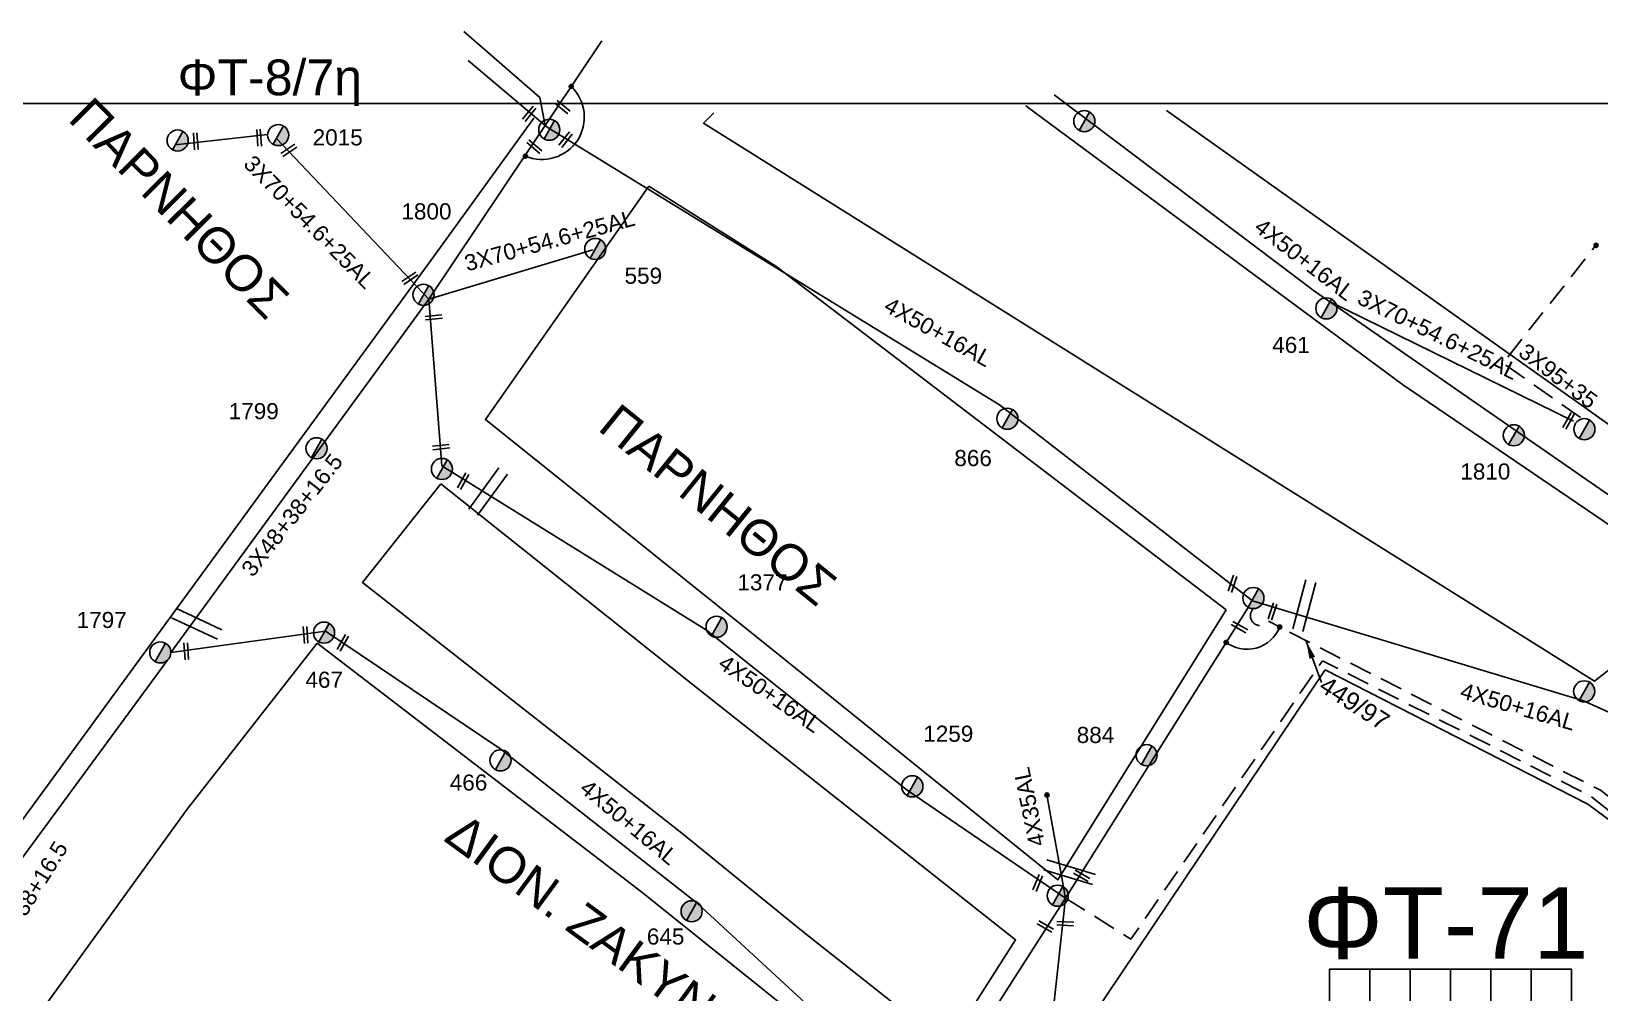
# Model space of a CAD drawing. Header units: millimetres. Extents: x 938 to 3112, y 793 to 1825.
# Drawn here: x 2403.6 to 2578.7, y 1708.6 to 1816 of the extents above; entities that cross this region are included whole.
import ezdxf
from ezdxf.enums import TextEntityAlignment as Align

# ---------------------------------------------------------------- set-up
doc = ezdxf.new("R2010")
doc.units = ezdxf.units.MM
doc.linetypes.add('DASHED', pattern=[19.05, 12.7, -6.35])
for name, color, linetype in [('Ασφαλειοκιβώτια Χ.Τ 6 αναχωρήσεων', 7, 'Continuous'), ('Γέφυρες Εναερίου Δικτύου', 7, 'Continuous'), ('Γυμνά εναέρια ΧΤ (3Φ)   4x35AL', 7, 'Continuous'), ('Γυμνά εναέρια ΧΤ και ΦΟΠ (3Φ)   4x50+16AL', 7, 'Continuous'), ('Επιγραφές - Σχήματα', 7, 'Continuous'), ('Καλώδια ΧΤ   3x150+50CU', 7, 'DASHED'), ('Καλώδια ΧΤ   3x48+38+16.5', 7, 'DASHED'), ('Καλώδια ΧΤ   3x48+38CU', 7, 'DASHED'), ('Καλώδια ΧΤ   3x95+35CU', 7, 'DASHED'), ('Μηχανική τομή', 7, 'Continuous'), ('Στύλος Ξύλινος', 7, 'Continuous'), ('Στύλος Ξύλινος @ 1', 7, 'Continuous'), ('Στύλος ΦΜ', 7, 'Continuous'), ('Στύλος ΦΜ @ 1', 7, 'Continuous'), ('Συνδέσεις', 7, 'Continuous'), ('Συνεστραμμένα ΧΤ   3x70+54.6+25AL', 7, 'SYN_LINE'), ('Τομή', 7, 'Continuous'), ('Υπόβαθρο ΔΕΗ', 7, 'Continuous')]:
    doc.layers.add(name, color=color, linetype=linetype)
doc.styles.get("Standard").update_dxf_attribs({"font": 'arial.ttf'})
doc.linetypes.add('SYN_LINE', pattern='A,0.5,-0.0001,["/\\/\\/\\/",Standard,S=0.1,R=0,X=0,Y=-0.05],-0.25', length=0.7501)
doc.dimstyles.new('ISO-25', dxfattribs={"dimtxt": 2.5, "dimasz": 2.5, "dimexe": 1.25, "dimexo": 0.625, "dimtad": 1, "dimtxsty": 'Standard', "dimcen": 2.5, "dimaunit": 2, "dimazin": 0, "dimtfac": 1, "dimtmove": 0, "dimatfit": 3, "dimfxl": 1, "dimarcsym": 0})

# ---------------------------------------------------------------- blocks, each defined once
blk = doc.blocks.new('ΑΣΦΑΛΕΙΟΚΙΒΩΤΙΟ ΥΠΟΣΤΑΘΜΟΥ 6 ΑΝΑΧΩΡΗΣΕΩΝ')
at = {"layer": 'Ασφαλειοκιβώτια Χ.Τ 6 αναχωρήσεων', "ltscale": 40}
for p, q in [((-23.91, 27), (23.91, 27)), ((-9.83, 27), (-9.83, -27)), ((9.83, 27), (9.83, -27)), ((-23.91, 18), (23.91, 18)), ((-23.91, 9), (23.91, 9)), ((-23.91, 0), (23.91, 0)), ((-23.91, -9), (23.91, -9)), ((-23.91, -18), (23.91, -18))]:
    blk.add_line(p, q, dxfattribs=at)
at = {"layer": 'Ασφαλειοκιβώτια Χ.Τ 6 αναχωρήσεων'}
blk.add_lwpolyline([(-23.91, -27), (23.91, -27), (23.91, 27), (-23.91, 27)], close=True, dxfattribs=at)
for s, p in [('1', (-17.75, 23.52)), ('2', (-17.93, 14.66)), ('3', (-17.79, 6.15)), ('4', (-17.11, -3.79)), ('5', (-17.96, -12.42)), ('6', (-18.44, -21.55))]:
    blk.add_text(s, height=3.6, rotation=270, dxfattribs=at).set_placement(p)
at = {"layer": 'Ασφαλειοκιβώτια Χ.Τ 6 αναχωρήσεων', "ltscale": 40}
for tag, height, p in [('ΟΝΟΜΑ', 5, (-0.27, 31.68)), ('ΚΕΙΜΕΝΟ 1', 2, (16.95, 22.41)), ('ΚΕΙΜΕΝΟ 2', 2, (16.95, 13.71)), ('ΚΕΙΜΕΝΟ 3', 2, (16.95, 4.31)), ('ΚΕΙΜΕΝΟ 4', 2, (16.95, -4.67)), ('ΚΕΙΜΕΝΟ 5', 2, (16.95, -13.51)), ('ΚΕΙΜΕΝΟ 6', 2, (16.95, -22.43)), ('ΣΧ', 2, (-0.21, -29.21))]:
    blk.add_attdef(tag, text='', height=height, dxfattribs=at).set_placement(p, align=Align.MIDDLE_CENTER)
blk = doc.blocks.new('ΥΠΑΡΧΩΝ ΤΣΙΜΕΝΤΕΝΙΟΣ ΣΤΥΛΟΣ')
at = {"layer": 'Στύλος ΦΜ'}
blk.add_hatch(color=256, dxfattribs=at).paths.add_polyline_path([(-1.29, -2.28, 0.574793), (2.62, 0, 0.268822), (1.3, 2.27)])
blk.add_line((-1.29, -2.28), (1.3, 2.27), dxfattribs=at)
blk.add_circle((0, 0), 2.62, dxfattribs=at)
at = {"layer": 'Στύλος ΦΜ', "flags": 4}
for tag, p in [('ΑΡΙΘΜΟΣ', (-4.68, 8.05)), ('ΤΥΠΟΣ', (-4.91, 3.03))]:
    blk.add_attdef(tag, p, '', height=4, dxfattribs=at)
blk = doc.blocks.new('ΤΟΜΗ')
at = {"layer": 'Τομή', "ltscale": 40}
for p, q in [((-5.68, 0), (5.68, 0)), ((5.68, -2.33), (-5.68, -2.33))]:
    blk.add_line(p, q, dxfattribs=at)
blk = doc.blocks.new('ΥΠΑΡΧΩΝ ΞΥΛΙΝΟΣ ΣΤΥΛΟΣ')
at = {"layer": 'Στύλος Ξύλινος'}
h = blk.add_hatch(color=7, dxfattribs=at)
h.paths.add_polyline_path([(-2.62, 0, 0.270008), (-1.29, -2.28), (1.3, 2.27, 0.576266)])
h.paths.add_polyline_path([(-1.29, -2.28, 0.574793), (2.62, 0, 0.268822), (1.3, 2.27)])
at = {"layer": 'Στύλος Ξύλινος', "color": 7}
blk.add_line((-1.29, -2.28), (1.3, 2.27), dxfattribs=at)
blk.add_circle((0, 0), 2.62, dxfattribs=at)
at = {"layer": 'Στύλος Ξύλινος', "flags": 4}
for tag, p in [('ΑΡΙΘΜΟΣ', (-4.91, 8.6)), ('ΤΥΠΟΣ', (-4.85, 3.39))]:
    blk.add_attdef(tag, p, '', height=4, dxfattribs=at)
blk = doc.blocks.new('ΜΗΧΑΝΙΚΗ ΤΟΜΗ')
at = {"layer": 'Μηχανική τομή', "ltscale": 40}
for p, q in [((-1.89, 0.78), (1.89, 0.78)), ((1.89, 0), (-1.89, 0))]:
    blk.add_line(p, q, dxfattribs=at)
blk = doc.blocks.new('_ΣΥΝΔΕΣΗ')
at = {"layer": 'Συνδέσεις', "linetype": 'SYN_LINE', "ltscale": 40}
blk.add_hatch(color=256, dxfattribs=at).paths.add_polyline_path([(0.5, -0.01, 1), (-0.5, -0.01, 1)])
at = {"layer": 'Συνδέσεις'}
blk.add_circle((0, -0.01), 0.5, dxfattribs=at)

msp = doc.modelspace()

# ---------------------------------------------------------------- linework, layer by layer
at = {"layer": 'Γέφυρες Εναερίου Δικτύου', "color": 133, "flags": 128}
msp.add_lwpolyline([(2447.98, 1786.12), (2449.43, 1767.48)], dxfattribs=at)
at = {"layer": 'Γέφυρες Εναερίου Δικτύου', "color": 85, "flags": 128}
msp.add_lwpolyline([(2516.96, 1699.79), (2519.08, 1719.18)], dxfattribs=at)
at = {"layer": 'Γυμνά εναέρια ΧΤ (3Φ)   4x35AL', "color": 6, "linetype": 'SYN_LINE', "ltscale": 10, "flags": 128}
msp.add_lwpolyline([(2519.08, 1719.18), (2517.01, 1730.72)], dxfattribs=at)
at = {"layer": 'Γυμνά εναέρια ΧΤ και ΦΟΠ (3Φ)   4x50+16AL', "color": 151}
for p, q in [((2419.15, 1746.63), (2436.44, 1749.02)), ((2436.44, 1749.02), (2455.9, 1735.89)), ((2455.9, 1735.89), (2477.94, 1718.61)), ((2477.94, 1718.61), (2503.59, 1694.99))]:
    msp.add_line(p, q, dxfattribs=at)
at = {"layer": 'Γυμνά εναέρια ΧΤ και ΦΟΠ (3Φ)   4x50+16AL', "color": 173, "flags": 128}
msp.add_lwpolyline([(2609.11, 1751.68), (2591.6, 1756.01), (2546.89, 1786.99), (2517.82, 1808.94)], dxfattribs=at)
at = {"layer": 'Γυμνά εναέρια ΧΤ και ΦΟΠ (3Φ)   4x50+16AL', "color": 30, "flags": 128}
msp.add_lwpolyline([(2539.96, 1752.41), (2511.71, 1774.31), (2461.17, 1805.32)], dxfattribs=at)
at = {"layer": 'Γυμνά εναέρια ΧΤ και ΦΟΠ (3Φ)   4x50+16AL', "color": 6, "flags": 128}
for points in [[(2449.43, 1767.48), (2479, 1749.13), (2501.38, 1731.24), (2519.08, 1719.18)], [(2479.58, 1659.34), (2503.59, 1694.99), (2519.08, 1719.18), (2539.47, 1751.67)]]:
    msp.add_lwpolyline(points, dxfattribs=at)
at = {"layer": 'Γυμνά εναέρια ΧΤ και ΦΟΠ (3Φ)   4x50+16AL', "color": 2, "flags": 128}
msp.add_lwpolyline([(2589.06, 1735.79), (2576.94, 1741.24), (2539.96, 1752.41)], dxfattribs=at)
at = {"layer": 'Επιγραφές - Σχήματα'}
msp.add_lwpolyline([(974.02, 1807.96), (2963.81, 1807.96), (2963.81, 804.4), (974.02, 804.4)], close=True, dxfattribs=at)
at = {"layer": 'Επιγραφές - Σχήματα', "linetype": 'Continuous', "ltscale": 0.2}
for centre, radius, start, end in [((2460.61, 1806.45), 4.73, 247.0033, 46.4545), ((2539.35, 1750.91), 3.92, 231.3366, 339.0745)]:
    msp.add_arc(centre, radius, start, end, dxfattribs=at)
at = {"layer": 'Καλώδια ΧΤ   3x150+50CU', "color": 6, "linetype": 'DASHED', "ltscale": 0.2, "flags": 128}
msp.add_lwpolyline([(2605.97, 1720.51), (2600.72, 1714.18), (2578.81, 1731.25), (2547.37, 1747.23), (2541.75, 1750.12)], dxfattribs=at)
at = {"layer": 'Καλώδια ΧΤ   3x150+50CU', "color": 85, "linetype": 'DASHED', "ltscale": 0.2, "flags": 128}
msp.add_lwpolyline([(2519.08, 1719.18), (2526.38, 1714.61), (2547.78, 1745.7), (2577.69, 1730.61), (2601.17, 1711.95), (2607.17, 1719.51)], dxfattribs=at)
at = {"layer": 'Καλώδια ΧΤ   3x150+50CU', "color": 6, "linetype": 'DASHED', "ltscale": 0.2}
msp.add_arc((2540.84, 1750.75), 1.11, 134.5261, 325.7034, dxfattribs=at)
at = {"layer": 'Καλώδια ΧΤ   3x48+38+16.5', "color": 133, "linetype": 'Continuous', "flags": 128}
msp.add_lwpolyline([(2419.15, 1746.63), (2447.98, 1786.12), (2467.28, 1814.97)], dxfattribs=at)
at = {"layer": 'Καλώδια ΧΤ   3x48+38CU', "color": 151, "linetype": 'Continuous', "ltscale": 0.2}
msp.add_line((2370.91, 1680.61), (2418.8, 1745.79), dxfattribs=at)
at = {"layer": 'Καλώδια ΧΤ   3x95+35CU', "color": 173, "linetype": 'DASHED', "ltscale": 0.2, "flags": 128}
msp.add_lwpolyline([(2576.58, 1772.9), (2567.93, 1778.97), (2578.33, 1792.13)], dxfattribs=at)
at = {"layer": 'Συνεστραμμένα ΧΤ   3x70+54.6+25AL', "color": 7, "linetype": 'SYN_LINE', "ltscale": 10}
msp.add_line((2460.35, 1808.66), (2460.95, 1805.51), dxfattribs=at)
at = {"layer": 'Συνεστραμμένα ΧΤ   3x70+54.6+25AL', "color": 7, "linetype": 'SYN_LINE', "ltscale": 10, "flags": 128}
msp.add_lwpolyline([(2460.35, 1808.66), (2451.87, 1816.03)], dxfattribs=at)
at = {"layer": 'Συνεστραμμένα ΧΤ   3x70+54.6+25AL', "color": 30, "linetype": 'SYN_LINE', "ltscale": 15, "flags": 128}
msp.add_lwpolyline([(2461.17, 1805.32), (2452.38, 1812.77)], dxfattribs=at)
at = {"layer": 'Συνεστραμμένα ΧΤ   3x70+54.6+25AL', "color": 133, "linetype": 'SYN_LINE', "ltscale": 10, "flags": 128}
msp.add_lwpolyline([(2429.97, 1804.49), (2419.65, 1803.34)], dxfattribs=at)
at = {"layer": 'Συνεστραμμένα ΧΤ   3x70+54.6+25AL', "color": 133, "linetype": 'SYN_LINE', "ltscale": 20, "flags": 128}
for points in [[(2447.98, 1786.12), (2430.94, 1804.08)], [(2447.98, 1786.12), (2466.27, 1791.62)]]:
    msp.add_lwpolyline(points, dxfattribs=at)
at = {"layer": 'Συνεστραμμένα ΧΤ   3x70+54.6+25AL', "color": 173, "ltscale": 20, "flags": 128}
msp.add_lwpolyline([(2548.43, 1785.92), (2575.83, 1772.49)], dxfattribs=at)
at = {"layer": 'Υπόβαθρο ΔΕΗ', "flags": 128}
for points in [[(2479.82, 1806.93), (2478.65, 1805.77), (2578.14, 1743.44), (2590.85, 1753.38), (2556.7, 1776.57), (2514.65, 1807.7)], [(2479.82, 1806.93), (2478.65, 1805.77), (2578.14, 1743.44), (2590.85, 1753.38), (2556.7, 1776.57), (2514.65, 1807.7)], [(2530.34, 1807.2), (2598.79, 1758.6), (2651.84, 1793.33), (2641.96, 1809.08)], [(2530.34, 1807.2), (2598.79, 1758.6), (2651.84, 1793.33), (2641.96, 1809.08)], [(2343.04, 1806.18), (2291.75, 1734.7), (2370.23, 1681.81), (2398.49, 1722.38), (2448.5, 1790.84), (2459.7, 1806.35)], [(2343.04, 1806.18), (2291.75, 1734.7), (2370.23, 1681.81), (2398.49, 1722.38), (2448.5, 1790.84), (2459.7, 1806.35)], [(2472.56, 1798.73), (2454.3, 1772.65), (2487.78, 1745.8), (2518.23, 1721.24), (2537.01, 1751.39), (2486.74, 1789.78), (2472.56, 1798.73)], [(2472.56, 1798.73), (2454.3, 1772.65), (2487.78, 1745.8), (2518.23, 1721.24), (2537.01, 1751.39), (2486.74, 1789.78), (2472.56, 1798.73)], [(2435.5, 1747.69), (2471.77, 1719.85), (2501.69, 1695.83), (2481.94, 1666.07), (2460.29, 1630.79), (2448.9, 1629.92), (2381.93, 1675.12), (2420.98, 1729.12), (2435.5, 1747.69)], [(2435.5, 1747.69), (2471.77, 1719.85), (2501.69, 1695.83), (2481.94, 1666.07), (2460.29, 1630.79), (2448.9, 1629.92), (2381.93, 1675.12), (2420.98, 1729.12), (2435.5, 1747.69)]]:
    msp.add_lwpolyline(points, dxfattribs=at)
for points in [[(2449.33, 1765.49), (2440.55, 1754.46), (2476.21, 1726.44), (2489.77, 1715.41), (2505.94, 1702.64), (2513.51, 1714.54), (2477.34, 1743.13)], [(2449.33, 1765.49), (2440.55, 1754.46), (2476.21, 1726.44), (2489.77, 1715.41), (2505.94, 1702.64), (2513.51, 1714.54), (2477.34, 1743.13)], [(2548.06, 1744.69), (2577.42, 1729.68), (2593.3, 1717.93), (2658.82, 1664.1), (2658.4, 1651.2), (2633.24, 1615.14), (2584.92, 1656.06), (2565.75, 1671.39), (2521.89, 1705.7)], [(2548.06, 1744.69), (2577.42, 1729.68), (2593.3, 1717.93), (2658.82, 1664.1), (2658.4, 1651.2), (2633.24, 1615.14), (2584.92, 1656.06), (2565.75, 1671.39), (2521.89, 1705.7)]]:
    msp.add_lwpolyline(points, close=True, dxfattribs=at)

# ---------------------------------------------------------------- block references
at = {"layer": 'Ασφαλειοκιβώτια Χ.Τ 6 αναχωρήσεων', "xscale": 0.5, "yscale": 0.5, "zscale": 0.5, "rotation": 90}
msp.add_blockref('ΑΣΦΑΛΕΙΟΚΙΒΩΤΙΟ ΥΠΟΣΤΑΘΜΟΥ 6 ΑΝΑΧΩΡΗΣΕΩΝ', (2562.08, 1699.3), dxfattribs=at).add_auto_attribs({'ΟΝΟΜΑ': 'ΦΝ-71'})
at = {"layer": 'Μηχανική τομή'}
for p, xscale, yscale, zscale, rotation in [((2459.33, 1806.7), 0.5000000000002472, 0.5000000000002472, 0.5000000000002472, 51.18882734561938), ((2462.77, 1807.42), 0.5000000000003948, 0.5000000000003948, 0.5000000000003948, 320.0389213198721), ((2422.13, 1803.77), 0.5000000000003542, 0.5000000000003542, 0.5000000000003542, 94.08574226316512), ((2429.2, 1804.16), 0.5000000000003542, 0.5000000000003542, 0.5000000000003542, 94.08574226316512), ((2463.4, 1803.81), 0.5000000000002472, 0.5000000000002472, 0.5000000000002472, 51.18882734561938), ((2432.44, 1802.58), 0.5000000000002626, 0.5000000000002626, 0.5000000000002626, 33.84257303153758), ((2459.63, 1803), 0.5000000000003948, 0.5000000000003948, 0.5000000000003948, 320.0389213198721), ((2445.96, 1788.29), 0.5000000000002626, 0.5000000000002626, 0.5000000000002626, 33.84257303153758), ((2448.54, 1783.89), 0.5000000000003225, 0.5000000000003225, 0.5000000000003225, 5.781574866222174), ((2575.09, 1772.61), 0.500000000000035, 0.500000000000035, 0.500000000000035, 240.7725082243178), ((2449.36, 1769.39), 0.5000000000003225, 0.5000000000003225, 0.5000000000003225, 5.781574866222174), ((2451.63, 1765.87), 0.500000000000035, 0.500000000000035, 0.500000000000035, 240.7725082243178), ((2537.55, 1754.37), 0.4999999999998335, 0.4999999999998335, 0.4999999999998335, 251.3385943158996), ((2542.02, 1751.28), 0.4999999999998335, 0.4999999999998335, 0.4999999999998335, 251.3385943158996), ((2538.6, 1749.64), 0.4999999999999239, 0.4999999999999239, 0.4999999999999239, 150.7725082243405), ((2434.4, 1748.61), 0.5000000000003542, 0.5000000000003542, 0.5000000000003542, 94.08574226316512), ((2438.2, 1747.81), 0.500000000000035, 0.500000000000035, 0.500000000000035, 240.7725082243178), ((2421.08, 1746.78), 0.5000000000003542, 0.5000000000003542, 0.5000000000003542, 94.08574226316512), ((2515.79, 1720.97), 0.4999999999999171, 0.4999999999999171, 0.4999999999999171, 247.3747529479957), ((2520.98, 1721.86), 0.4999999999999239, 0.4999999999999239, 0.4999999999999239, 150.7725082243405), ((2516.93, 1716.18), 0.4999999999999239, 0.4999999999999239, 0.4999999999999239, 150.7725082243405), ((2519.06, 1716.54), 0.4999999999999835, 0.4999999999999835, 0.4999999999999835, 177.6085982638246)]:
    msp.add_blockref('ΜΗΧΑΝΙΚΗ ΤΟΜΗ', p, dxfattribs=dict(at, xscale=xscale, yscale=yscale, zscale=zscale, rotation=rotation))
at = {"layer": 'Στύλος Ξύλινος @ 1', "ltscale": 40}
ref = msp.add_blockref('ΥΠΑΡΧΩΝ ΞΥΛΙΝΟΣ ΣΤΥΛΟΣ', (2477.32, 1717.72), dxfattribs=dict(at, xscale=0.4499999999998181, yscale=0.4499999999998181, zscale=0.4499999999998181))
ref.add_attrib('ΑΡΙΘΜΟΣ', '645', (2472.32, 1714), dxfattribs={"layer": 'Στύλος Ξύλινος', "height": 1.8, "flags": 4})
at = {"layer": 'Στύλος ΦΜ @ 1', "ltscale": 40, "xscale": 0.4499999999998181, "yscale": 0.4499999999998181, "zscale": 0.4499999999998181}
for p in [(2461.42, 1805.04), (2461.42, 1805.04), (2521.18, 1806), (2521.18, 1806), (2419.92, 1803.84), (2419.92, 1803.84), (2577.03, 1771.58), (2577.03, 1771.58), (2449.43, 1767.14), (2540.06, 1752.72), (2540.06, 1752.72), (2577.01, 1742.29), (2518.21, 1719.46), (2518.21, 1719.46)]:
    msp.add_blockref('ΥΠΑΡΧΩΝ ΤΣΙΜΕΝΤΕΝΙΟΣ ΣΤΥΛΟΣ', p, dxfattribs=at)
at = {"layer": 'Στύλος ΦΜ @ 1', "ltscale": 40}
ref = msp.add_blockref('ΥΠΑΡΧΩΝ ΤΣΙΜΕΝΤΕΝΙΟΣ ΣΤΥΛΟΣ', (2431.15, 1804.44), dxfattribs=dict(at, xscale=0.4499999999998181, yscale=0.4499999999998181, zscale=0.4499999999998181))
ref.add_attrib('ΤΥΠΟΣ', '2015', (2435, 1803.29), dxfattribs={"layer": 'Στύλος ΦΜ', "height": 1.8, "flags": 4})
ref = msp.add_blockref('ΥΠΑΡΧΩΝ ΤΣΙΜΕΝΤΕΝΙΟΣ ΣΤΥΛΟΣ', (2431.15, 1804.44), dxfattribs=dict(at, xscale=0.4499999999998181, yscale=0.4499999999998181, zscale=0.4499999999998181))
ref.add_attrib('ΤΥΠΟΣ', '2015', (2435, 1803.29), dxfattribs={"layer": 'Στύλος ΦΜ', "height": 1.8, "flags": 4})
ref = msp.add_blockref('ΥΠΑΡΧΩΝ ΤΣΙΜΕΝΤΕΝΙΟΣ ΣΤΥΛΟΣ', (2447.38, 1786.6), dxfattribs=dict(at, xscale=0.4499999999998181, yscale=0.4499999999998181, zscale=0.4499999999998181))
ref.add_attrib('ΤΥΠΟΣ', '1800', (2444.91, 1795.02), dxfattribs={"layer": 'Στύλος ΦΜ', "height": 1.8, "flags": 4})
ref = msp.add_blockref('ΥΠΑΡΧΩΝ ΤΣΙΜΕΝΤΕΝΙΟΣ ΣΤΥΛΟΣ', (2466.56, 1791.72), dxfattribs=dict(at, xscale=0.4499999999998181, yscale=0.4499999999998181, zscale=0.4499999999998181))
ref.add_attrib('ΤΥΠΟΣ', '559', (2469.83, 1787.83), dxfattribs={"layer": 'Στύλος ΦΜ', "height": 1.8, "flags": 4})
ref = msp.add_blockref('ΥΠΑΡΧΩΝ ΤΣΙΜΕΝΤΕΝΙΟΣ ΣΤΥΛΟΣ', (2466.56, 1791.72), dxfattribs=dict(at, xscale=0.4499999999998181, yscale=0.4499999999998181, zscale=0.4499999999998181))
ref.add_attrib('ΤΥΠΟΣ', '559', (2469.83, 1787.83), dxfattribs={"layer": 'Στύλος ΦΜ', "height": 1.8, "flags": 4})
ref = msp.add_blockref('ΥΠΑΡΧΩΝ ΤΣΙΜΕΝΤΕΝΙΟΣ ΣΤΥΛΟΣ', (2548.21, 1785.08), dxfattribs=dict(at, xscale=0.4499999999998181, yscale=0.4499999999998181, zscale=0.4499999999998181))
ref.add_attrib('ΤΥΠΟΣ', '461', (2542.16, 1780.1), dxfattribs={"layer": 'Στύλος ΦΜ', "height": 1.8, "flags": 4})
ref = msp.add_blockref('ΥΠΑΡΧΩΝ ΤΣΙΜΕΝΤΕΝΙΟΣ ΣΤΥΛΟΣ', (2548.21, 1785.08), dxfattribs=dict(at, xscale=0.4499999999998181, yscale=0.4499999999998181, zscale=0.4499999999998181))
ref.add_attrib('ΤΥΠΟΣ', '461', (2542.16, 1780.1), dxfattribs={"layer": 'Στύλος ΦΜ', "height": 1.8, "flags": 4})
ref = msp.add_blockref('ΥΠΑΡΧΩΝ ΤΣΙΜΕΝΤΕΝΙΟΣ ΣΤΥΛΟΣ', (2435.43, 1769.45), dxfattribs=dict(at, xscale=0.4499999999998181, yscale=0.4499999999998181, zscale=0.4499999999998181))
ref.add_attrib('ΤΥΠΟΣ', '1799', (2425.62, 1772.7), dxfattribs={"layer": 'Στύλος ΦΜ', "height": 1.8, "flags": 4})
ref = msp.add_blockref('ΥΠΑΡΧΩΝ ΤΣΙΜΕΝΤΕΝΙΟΣ ΣΤΥΛΟΣ', (2435.43, 1769.45), dxfattribs=dict(at, xscale=0.4499999999998181, yscale=0.4499999999998181, zscale=0.4499999999998181))
ref.add_attrib('ΤΥΠΟΣ', '1799', (2425.62, 1772.7), dxfattribs={"layer": 'Στύλος ΦΜ', "height": 1.8, "flags": 4})
ref = msp.add_blockref('ΥΠΑΡΧΩΝ ΤΣΙΜΕΝΤΕΝΙΟΣ ΣΤΥΛΟΣ', (2512.59, 1772.75), dxfattribs=dict(at, xscale=0.4499999999998181, yscale=0.4499999999998181, zscale=0.4499999999998181))
ref.add_attrib('ΤΥΠΟΣ', '866', (2506.66, 1767.46), dxfattribs={"layer": 'Στύλος ΦΜ', "height": 1.8, "flags": 4})
ref = msp.add_blockref('ΥΠΑΡΧΩΝ ΤΣΙΜΕΝΤΕΝΙΟΣ ΣΤΥΛΟΣ', (2512.59, 1772.75), dxfattribs=dict(at, xscale=0.4499999999998181, yscale=0.4499999999998181, zscale=0.4499999999998181))
ref.add_attrib('ΤΥΠΟΣ', '866', (2506.66, 1767.46), dxfattribs={"layer": 'Στύλος ΦΜ', "height": 1.8, "flags": 4})
ref = msp.add_blockref('ΥΠΑΡΧΩΝ ΤΣΙΜΕΝΤΕΝΙΟΣ ΣΤΥΛΟΣ', (2569.15, 1770.9), dxfattribs=dict(at, xscale=0.4499999999998181, yscale=0.4499999999998181, zscale=0.4499999999998181))
ref.add_attrib('ΤΥΠΟΣ', '1810', (2563.17, 1765.96), dxfattribs={"layer": 'Στύλος ΦΜ', "height": 1.8, "flags": 4})
ref = msp.add_blockref('ΥΠΑΡΧΩΝ ΤΣΙΜΕΝΤΕΝΙΟΣ ΣΤΥΛΟΣ', (2569.15, 1770.9), dxfattribs=dict(at, xscale=0.4499999999998181, yscale=0.4499999999998181, zscale=0.4499999999998181))
ref.add_attrib('ΤΥΠΟΣ', '1810', (2563.17, 1765.96), dxfattribs={"layer": 'Στύλος ΦΜ', "height": 1.8, "flags": 4})
ref = msp.add_blockref('ΥΠΑΡΧΩΝ ΤΣΙΜΕΝΤΕΝΙΟΣ ΣΤΥΛΟΣ', (2480.11, 1749.51), dxfattribs=dict(at, xscale=0.4499999999998181, yscale=0.4499999999998181, zscale=0.4499999999998181))
ref.add_attrib('ΤΥΠΟΣ', '1377', (2482.43, 1753.57), dxfattribs={"layer": 'Στύλος ΦΜ', "height": 1.8, "flags": 4})
ref = msp.add_blockref('ΥΠΑΡΧΩΝ ΤΣΙΜΕΝΤΕΝΙΟΣ ΣΤΥΛΟΣ', (2480.11, 1749.51), dxfattribs=dict(at, xscale=0.4499999999998181, yscale=0.4499999999998181, zscale=0.4499999999998181))
ref.add_attrib('ΤΥΠΟΣ', '1377', (2482.43, 1753.57), dxfattribs={"layer": 'Στύλος ΦΜ', "height": 1.8, "flags": 4})
ref = msp.add_blockref('ΥΠΑΡΧΩΝ ΤΣΙΜΕΝΤΕΝΙΟΣ ΣΤΥΛΟΣ', (2417.98, 1746.64), dxfattribs=dict(at, xscale=0.4499999999998181, yscale=0.4499999999998181, zscale=0.4499999999998181))
ref.add_attrib('ΤΥΠΟΣ', '1797', (2408.64, 1749.37), dxfattribs={"layer": 'Στύλος ΦΜ', "height": 1.8, "flags": 4})
ref = msp.add_blockref('ΥΠΑΡΧΩΝ ΤΣΙΜΕΝΤΕΝΙΟΣ ΣΤΥΛΟΣ', (2436.27, 1748.85), dxfattribs=dict(at, xscale=0.4499999999998181, yscale=0.4499999999998181, zscale=0.4499999999998181))
ref.add_attrib('ΤΥΠΟΣ', '467', (2434.19, 1742.69), dxfattribs={"layer": 'Στύλος ΦΜ', "height": 1.8, "flags": 4})
ref = msp.add_blockref('ΥΠΑΡΧΩΝ ΤΣΙΜΕΝΤΕΝΙΟΣ ΣΤΥΛΟΣ', (2436.27, 1748.85), dxfattribs=dict(at, xscale=0.4499999999998181, yscale=0.4499999999998181, zscale=0.4499999999998181))
ref.add_attrib('ΤΥΠΟΣ', '467', (2434.19, 1742.69), dxfattribs={"layer": 'Στύλος ΦΜ', "height": 1.8, "flags": 4})
ref = msp.add_blockref('ΥΠΑΡΧΩΝ ΤΣΙΜΕΝΤΕΝΙΟΣ ΣΤΥΛΟΣ', (2501.97, 1731.68), dxfattribs=dict(at, xscale=0.4499999999998181, yscale=0.4499999999998181, zscale=0.4499999999998181))
ref.add_attrib('ΤΥΠΟΣ', '1259', (2503.19, 1736.66), dxfattribs={"layer": 'Στύλος ΦΜ', "height": 1.8, "flags": 4})
ref = msp.add_blockref('ΥΠΑΡΧΩΝ ΤΣΙΜΕΝΤΕΝΙΟΣ ΣΤΥΛΟΣ', (2501.97, 1731.68), dxfattribs=dict(at, xscale=0.4499999999998181, yscale=0.4499999999998181, zscale=0.4499999999998181))
ref.add_attrib('ΤΥΠΟΣ', '1259', (2503.19, 1736.66), dxfattribs={"layer": 'Στύλος ΦΜ', "height": 1.8, "flags": 4})
ref = msp.add_blockref('ΥΠΑΡΧΩΝ ΤΣΙΜΕΝΤΕΝΙΟΣ ΣΤΥΛΟΣ', (2528.13, 1735.16), dxfattribs=dict(at, xscale=0.4499999999998181, yscale=0.4499999999998181, zscale=0.4499999999998181))
ref.add_attrib('ΤΥΠΟΣ', '884', (2520.33, 1736.52), dxfattribs={"layer": 'Στύλος ΦΜ', "height": 1.8, "flags": 4})
ref = msp.add_blockref('ΥΠΑΡΧΩΝ ΤΣΙΜΕΝΤΕΝΙΟΣ ΣΤΥΛΟΣ', (2455.98, 1734.58), dxfattribs=dict(at, xscale=0.4499999999998181, yscale=0.4499999999998181, zscale=0.4499999999998181))
ref.add_attrib('ΤΥΠΟΣ', '466', (2450.31, 1731.21), dxfattribs={"layer": 'Στύλος ΦΜ', "height": 1.8, "flags": 4})
ref = msp.add_blockref('ΥΠΑΡΧΩΝ ΤΣΙΜΕΝΤΕΝΙΟΣ ΣΤΥΛΟΣ', (2455.98, 1734.58), dxfattribs=dict(at, xscale=0.4499999999998181, yscale=0.4499999999998181, zscale=0.4499999999998181))
ref.add_attrib('ΤΥΠΟΣ', '466', (2450.31, 1731.21), dxfattribs={"layer": 'Στύλος ΦΜ', "height": 1.8, "flags": 4})
at = {"layer": 'Συνδέσεις', "xscale": 0.4500000000000455, "yscale": 0.4500000000000455, "zscale": 0.4500000000000455}
for p in [(2463.87, 1809.88), (2458.76, 1802.1), (2578.33, 1792.13), (2543, 1749.48), (2537.02, 1747.77), (2517.01, 1730.72)]:
    msp.add_blockref('_ΣΥΝΔΕΣΗ', p, dxfattribs=at)
at = {"layer": 'Τομή'}
for p, xscale, yscale, zscale, rotation in [((2454.13, 1764.96), 0.5000000000000372, 0.5000000000000372, 0.5000000000000372, 53.90073417893925), ((2454.13, 1764.96), 0.5000000000000372, 0.5000000000000372, 0.5000000000000372, 53.90073417893925), ((2545.19, 1752.02), 0.5000000000000525, 0.5000000000000525, 0.5000000000000525, 75.16139720660657), ((2545.19, 1752.02), 0.5000000000000525, 0.5000000000000525, 0.5000000000000525, 75.16139720660657), ((2422.28, 1750.37), 0.4999999999999269, 0.4999999999999269, 0.4999999999999269, 335.0017743291118), ((2422.28, 1750.37), 0.4999999999999269, 0.4999999999999269, 0.4999999999999269, 335.0017743291118), ((2519.72, 1722.64), 0.5000000000000209, 0.5000000000000209, 0.5000000000000209, 343.1267614159306), ((2519.72, 1722.64), 0.5000000000000209, 0.5000000000000209, 0.5000000000000209, 343.1267614159306)]:
    msp.add_blockref('ΤΟΜΗ', p, dxfattribs=dict(at, xscale=xscale, yscale=yscale, zscale=zscale, rotation=rotation))

# ---------------------------------------------------------------- texts
at = {"layer": 'Γυμνά εναέρια ΧΤ (3Φ)   4x35AL'}
msp.add_text('4X35AL', height=1.8, rotation=101.7002, dxfattribs=at).set_placement((2515.02, 1729.37), align=Align.MIDDLE)
at = {"layer": 'Γυμνά εναέρια ΧΤ και ΦΟΠ (3Φ)   4x50+16AL', "linetype": 'DASHED', "ltscale": 0.2}
msp.add_text('4X50+16AL', height=1.8, rotation=322.3787, dxfattribs=at).set_placement((2545.79, 1790.54), align=Align.MIDDLE)
at = {"layer": 'Γυμνά εναέρια ΧΤ και ΦΟΠ (3Φ)   4x50+16AL'}
for rotation, p in [(331.0271, (2504.86, 1782.45)), (325.4629, (2486.09, 1742.04)), (343.7944, (2569.62, 1740.59)), (320.2212, (2470.34, 1727.67))]:
    msp.add_text('4X50+16AL', height=1.8, rotation=rotation, dxfattribs=at).set_placement(p, align=Align.MIDDLE)
at = {"layer": 'Επιγραφές - Σχήματα', "linetype": 'DASHED', "ltscale": 0.2, "attachment_point": 1}
for s, insert, char_height, width in [('ΦΤ-8/7η', (2419.91, 1812.89), 4, 17.2922), ('ΦΤ-71', (2545.61, 1720.41), 8, 24.9768)]:
    msp.add_mtext(s, dxfattribs=dict(at, insert=insert, char_height=char_height, width=width))
for s, insert, char_height, width, rotation in [('ΠΑΡΝΗΘΟΣ', (2410.37, 1808.96), 4, 17.2922, 314.7385), ('ΠΑΡΝΗΘΟΣ', (2469.22, 1774.67), 4, 50.9834, 321.0396), ('449/97', (2548.32, 1744.14), 2, 17.7581, 327.1372), ('ΔΙΟΝ. ΖΑΚΥΝΘΟΥ', (2451.89, 1728.9), 4, 50.9834, 323.739)]:
    msp.add_mtext(s, dxfattribs=dict(at, insert=insert, char_height=char_height, width=width, rotation=rotation))
at = {"layer": 'Καλώδια ΧΤ   3x48+38+16.5', "ltscale": 0.2}
for rotation, p in [(51.9079, (2432.69, 1762)), (58.3084, (2402.65, 1718.26))]:
    msp.add_text('3X48+38+16.5', height=1.8, rotation=rotation, dxfattribs=at).set_placement(p, align=Align.MIDDLE)
at = {"layer": 'Καλώδια ΧΤ   3x95+35CU', "linetype": 'DASHED', "ltscale": 0.2}
msp.add_text('3X95+35', height=1.8, rotation=322.7915, dxfattribs=at).set_placement((2574.1, 1777.53), align=Align.MIDDLE)
at = {"layer": 'Συνεστραμμένα ΧΤ   3x70+54.6+25AL', "ltscale": 20}
for rotation, p in [(314.4094, (2434.65, 1794.74)), (15.3431, (2461.45, 1792.66)), (333.7933, (2560.7, 1782.17))]:
    msp.add_text('3X70+54.6+25AL', height=1.8, rotation=rotation, dxfattribs=at).set_placement(p, align=Align.MIDDLE)

# ---------------------------------------------------------------- leaders
at = {"layer": 'Επιγραφές - Σχήματα', "ltscale": 40}
msp.add_leader([(2545.94, 1747.91), (2547.68, 1743.27)], dimstyle='ISO-25', override={"dimasz": 2, "dimtad": 0}, dxfattribs=at)

doc.saveas('drawing.dxf')
